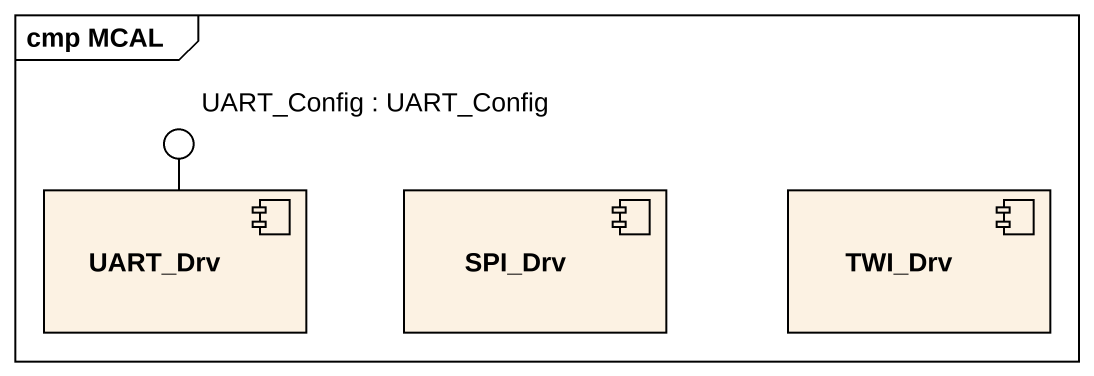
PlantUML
@startuml
mainframe cmp MCAL
() "UART_Config : UART_Config" as UART_Config
component UART_Drv
component SPI_Drv
component TWI_Drv
UART_Drv -up- UART_Config
@enduml
